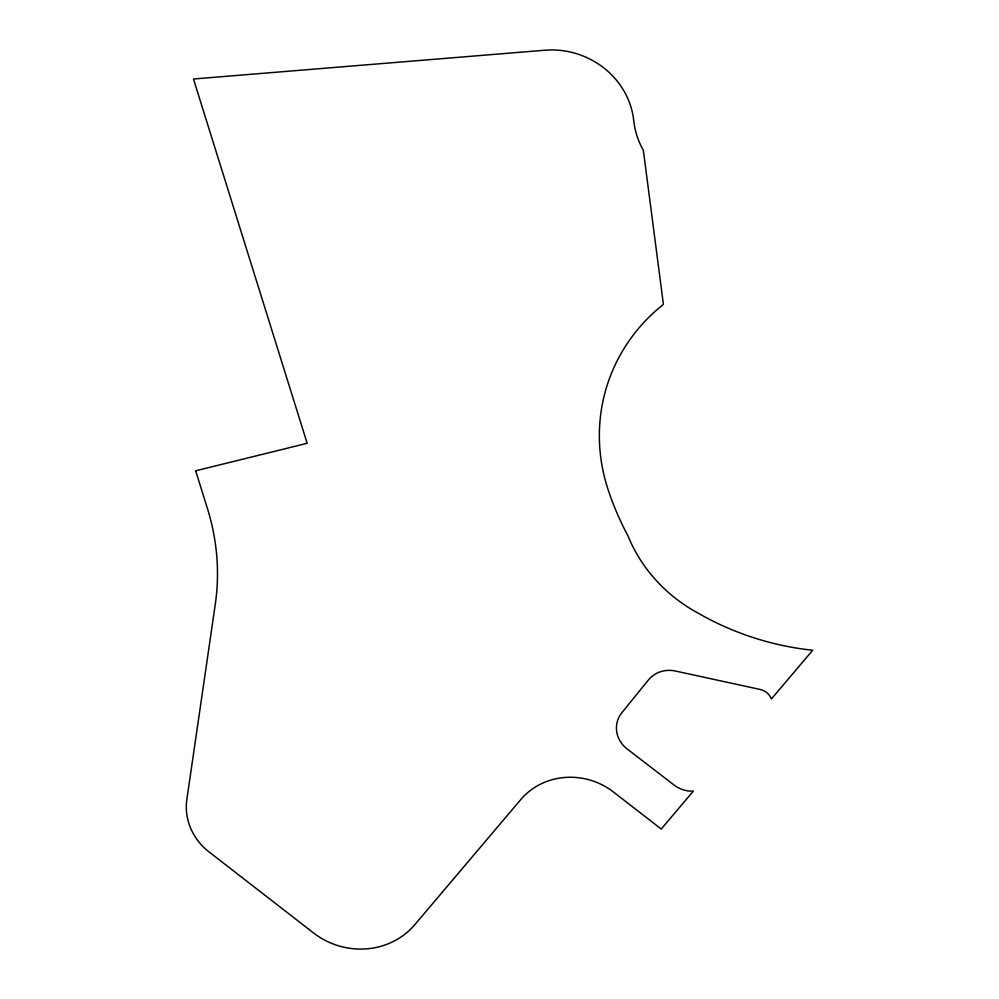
<?xml version="1.0" encoding="UTF-8"?>
<svg xmlns="http://www.w3.org/2000/svg" width="999" height="999" viewBox="0 0 999 999"><rect width="100%" height="100%" fill="white"/><g stroke="black" fill="none" stroke-linecap="round" stroke-linejoin="round"><path stroke-width="1.5" d="M195.454 470.854L307.168 443.294L193.469 78.996L544.905 50.225A79.833 74.775 18.4 0 1 633.528 118.906L634.053 122.939A78.621 73.639 18.4 0 0 643.331 150.2L663.411 304.395A188.312 176.386 18.4 0 0 608.329 490.334A310.202 290.547 18.4 0 0 628.046 536.026A152.148 142.507 18.4 0 0 697.514 612.787A273.439 256.119 18.4 0 0 812.686 650.237L771.403 698.963A15.235 14.273 18.4 0 0 760.039 689.435L675.361 671.016A27.423 25.687 18.4 0 0 648.426 679.944L621.84 712.749A27.423 25.687 18.4 0 0 627.022 748.85L674.15 785.114A27.423 25.687 18.4 0 0 693.343 791.108L661.188 829.083A66.421 62.225 18.4 0 0 659.028 827.322L612.612 791.358A66.421 62.225 18.4 0 0 520.829 799.5L414.71 924.787A72.527 67.932 18.4 0 1 313.549 932.954L208.953 851.835A59.116 55.37 18.4 0 1 186.85 799.475L215.26 604.445A239.498 224.338 18.4 0 0 207.48 508.678L195.742 471.078"/></g></svg>
